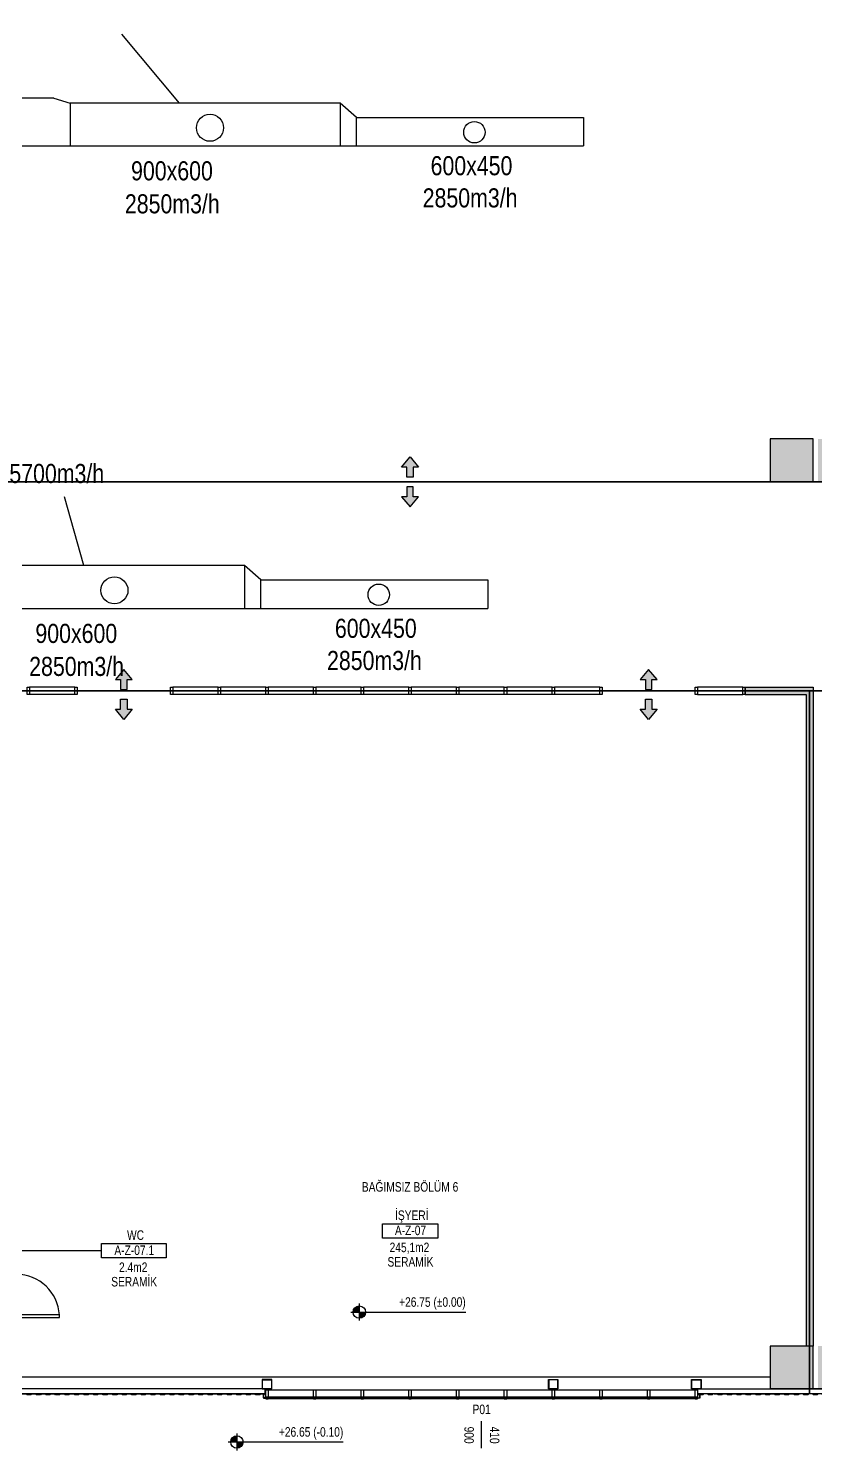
# Model space of a CAD drawing. Header units: centimetres. Extents: x 26200 to 152500, y -600 to 9300.
# Drawn here: x 59979 to 61629, y 1390 to 4369 of the extents above; entities that cross this region are included whole.
import ezdxf
from ezdxf.enums import TextEntityAlignment as Align

# ---------------------------------------------------------------- set-up
doc = ezdxf.new("R2010")
doc.units = ezdxf.units.CM
for name, color, linetype in [('A-ANNO-DIMS', 8, 'Continuous'), ('A-ANNO-IDEN', 8, 'Continuous'), ('A-ANNO-TEXT', 8, 'Continuous'), ('A-AREA', 8, 'Continuous'), ('A-DOOR', 8, 'Continuous'), ('A-ELEV-01', 8, 'Continuous'), ('A-ELEV-03', 8, 'Continuous'), ('A-GLAZ-FRME', 8, 'Continuous'), ('A-GLAZ-FULL', 8, 'Continuous'), ('A-GLAZ-SILL', 8, 'Continuous'), ('A-WALL', 8, 'Continuous'), ('A-WALL-HTCH', 8, 'Continuous'), ('A-WALL-INSL', 8, 'Continuous'), ('A-WALL-SNWPNL', 8, 'Continuous'), ('A-WALL-STEL', 8, 'Continuous'), ('MTY-DONUS-CAP', 110, 'Continuous'), ('MTY-DONUS-KANALI', 4, 'Continuous'), ('MTY-UFLEME-CAP', 21, 'Continuous'), ('MTY-UFLEME-KANALI', 20, 'Continuous'), ('S-CONC', 5, 'Continuous'), ('S-HTCH', 8, 'Continuous'), ('S-STEL', 3, 'Continuous')]:
    doc.layers.add(name, color=color, linetype=linetype)
doc.styles.add('Fields_100', font='act_simplex.shx', dxfattribs={"width": 0.8, "height": 20})
doc.styles.add('ROTAS', font='arial.ttf')

# ---------------------------------------------------------------- blocks, each defined once
blk = doc.blocks.new('Mahal kutusu_100')
at = {"color": 0}
blk.add_lwpolyline([(-58, 30), (58, 30), (58, 0), (-58, 0)], close=True, dxfattribs=at)
at = {"color": 0, "style": 'Fields_100', "width": 0.8}
for tag, p in [('MAHAL', (3.6, 37.9)), ('KOD', (0.9, 6.2)), ('ALAN', (-1.3, -29.4)), ('KAPLAMA', (0.8, -59.7))]:
    blk.add_attdef(tag, text='', height=20, dxfattribs=at).set_placement(p, align=Align.CENTER)
blk = doc.blocks.new('KAPI_100')
at = {"layer": 'A-DOOR'}
blk.add_line((5, 15), (95, 15), dxfattribs=at)
blk.add_lwpolyline([(95, 15), (95, 105), (90, 105), (90, 15)], dxfattribs=at)
for points in [[(0, 0), (5, 0), (5, 15), (0, 15)], [(95, 0), (100, 0), (100, 15), (95, 15)]]:
    blk.add_lwpolyline(points, close=True, dxfattribs=at)
blk.add_arc((95, 15), 90, 93.1847, 180, dxfattribs=at)
blk = doc.blocks.new('Mahal Kutusu_100_2')
at = {"color": 0}
blk.add_lwpolyline([(-68, 30), (68, 30), (68, 0), (-68, 0)], close=True, dxfattribs=at)
at = {"color": 0, "style": 'Fields_100', "width": 0.8}
for tag, p in [('MAHAL', (3.6, 37.9)), ('A-Z-04.1', (0.9, 6.2)), ('ALAN', (-1.3, -29.4)), ('KAPLAMA', (0.8, -59.7))]:
    blk.add_attdef(tag, text='', height=20, dxfattribs=at).set_placement(p, align=Align.CENTER)
blk = doc.blocks.new('*U41')
at = {"layer": 'A-WALL-SNWPNL'}
blk.add_lwpolyline([(50, 1), (42, 1), (40, -1), (32, -1), (30, 1), (22, 1), (20, -1), (12, -1), (10, 1), (2, 1), (0, -1), (-8, -1), (-10, 1), (-18, 1), (-20, -1), (-28, -1), (-30, 1), (-38, 1), (-40, -1), (-48, -1), (-50, 1)], dxfattribs=at)
blk = doc.blocks.new('*U42')
at = {"layer": 'A-WALL-STEL', "color": 0, "linetype": 'ByBlock', "lineweight": -2, "transparency": 16777216}
for p in [(0, 0), (100, 0), (200, 0), (300, 0), (400, 0), (500, 0), (600, 0), (700, 0)]:
    blk.add_blockref('*U41', p, dxfattribs=at)
blk = doc.blocks.new('*U23')
at = {"layer": 'A-WALL-SNWPNL'}
blk.add_lwpolyline([(50, 1), (42, 1), (40, -1), (32, -1), (30, 1), (22, 1), (20, -1), (12, -1), (10, 1), (2, 1), (0, -1), (-8, -1), (-10, 1), (-18, 1), (-20, -1), (-28, -1), (-30, 1), (-38, 1), (-40, -1), (-48, -1), (-50, 1)], dxfattribs=at)
blk = doc.blocks.new('*U24')
at = {"layer": 'A-WALL-STEL', "color": 0, "linetype": 'ByBlock', "lineweight": -2, "transparency": 16777216}
for p in [(0, 0), (100, 0), (200, 0), (300, 0), (400, 0), (500, 0)]:
    blk.add_blockref('*U23', p, dxfattribs=at)
blk = doc.blocks.new('AÇK_01')
at = {"color": 0}
blk.add_lwpolyline([(28, 0), (-28, 0)], dxfattribs=at)
at = {"color": 0, "style": 'Fields_100', "width": 0.8}
blk.add_attdef('A.Ç.K.01', text='', height=20, rotation=90, dxfattribs=at).set_placement((-53, 0), align=Align.MIDDLE_CENTER)
for tag, p in [('W', (1, 17.2)), ('H', (1, -36.3))]:
    blk.add_attdef(tag, text='', height=20, dxfattribs=at).set_placement(p, align=Align.CENTER)

msp = doc.modelspace()

# ---------------------------------------------------------------- hatches: boundary and pattern name
at = {"layer": 'A-ANNO-DIMS'}
h = msp.add_hatch(color=256, dxfattribs=at)
h.paths.add_polyline_path([(60673.1, 1692.7, 0.414214), (60660.1, 1679.7), (60673.1, 1679.7)])
h.paths.add_polyline_path([(60686.1, 1679.7), (60673.1, 1679.7), (60673.1, 1666.7, 0.414214)])
h = msp.add_hatch(color=256, dxfattribs=at)
h.paths.add_polyline_path([(60416.5, 1420.6, 0.414214), (60403.5, 1407.6), (60416.5, 1407.6)])
h.paths.add_polyline_path([(60429.5, 1407.6), (60416.5, 1407.6), (60416.5, 1394.6, 0.414214)])
at = {"layer": 'A-ANNO-TEXT'}
h = msp.add_hatch(color=256, dxfattribs=at)
h.dxf.hatch_style = 1
h.paths.add_polyline_path([(60779.5, 3470.9), (60797.2, 3449.7), (60786.2, 3449.7), (60786.2, 3428.6), (60772.7, 3428.6), (60772.7, 3449.7), (60761.8, 3449.7)])
h = msp.add_hatch(color=256, dxfattribs=at)
h.dxf.hatch_style = 1
h.paths.add_polyline_path([(60779.5, 3366.3), (60797.2, 3387.4), (60786.2, 3387.4), (60786.2, 3408.6), (60772.7, 3408.6), (60772.7, 3387.4), (60761.8, 3387.4)])
h = msp.add_hatch(color=256, dxfattribs=at)
h.dxf.hatch_style = 1
h.paths.add_polyline_path([(60179.5, 3025.9), (60161.8, 3004.7), (60172.7, 3004.7), (60172.7, 2983.6), (60186.2, 2983.6), (60186.2, 3004.7), (60197.2, 3004.7)])
h = msp.add_hatch(color=256, dxfattribs=at)
h.dxf.hatch_style = 1
h.paths.add_polyline_path([(61279.5, 3025.9), (61261.8, 3004.7), (61272.7, 3004.7), (61272.7, 2983.6), (61286.2, 2983.6), (61286.2, 3004.7), (61297.2, 3004.7)])
h = msp.add_hatch(color=256, dxfattribs=at)
h.dxf.hatch_style = 1
h.paths.add_polyline_path([(60179.5, 2921.3), (60161.8, 2942.4), (60172.7, 2942.4), (60172.7, 2963.6), (60186.2, 2963.6), (60186.2, 2942.4), (60197.2, 2942.4)])
h = msp.add_hatch(color=256, dxfattribs=at)
h.dxf.hatch_style = 1
h.paths.add_polyline_path([(61279.5, 2921.3), (61261.8, 2942.4), (61272.7, 2942.4), (61272.7, 2963.6), (61286.2, 2963.6), (61286.2, 2942.4), (61297.2, 2942.4)])
at = {"layer": 'A-WALL-HTCH'}
h = msp.add_hatch(dxfattribs=at)
h.set_pattern_fill('DASH', color=256)
h.set_pattern_definition([(0, (47244.2896, 54361.0323), (3.175, 3.175), [3.175, -3.175])])
h.paths.add_polyline_path([(61624.5, 2988.6), (61482, 2988.6), (61482, 2973.6), (61609.5, 2973.6), (61609.5, 1608.6), (61624.5, 1608.6)])
at = {"layer": 'S-HTCH'}
h = msp.add_hatch(dxfattribs=at)
h.set_pattern_fill('ANSI33', color=256)
h.set_pattern_definition([(45, (47244.2896, 5721.5606), (-4.490128, 4.490128), []), (45, (47248.78, 5721.5606), (-4.490128, 4.490128), [3.175, -1.5875])])
h.paths.add_polyline_path([(63434.5, 1518.6), (63524.5, 1518.6), (63524.5, 1608.6), (63434.5, 1608.6)])
h.paths.add_polyline_path([(63434.5, 7218.6), (63524.5, 7218.6), (63524.5, 7308.6), (63434.5, 7308.6)])
h.paths.add_polyline_path([(61634.5, 1518.6), (61724.5, 1518.6), (61724.5, 1608.6), (61634.5, 1608.6)])
h.paths.add_polyline_path([(58034.5, 1518.6), (58124.5, 1518.6), (58124.5, 1608.6), (58034.5, 1608.6)])
h.paths.add_polyline_path([(61634.5, 7218.6), (61724.5, 7218.6), (61724.5, 7308.6), (61634.5, 7308.6)])
h.paths.add_polyline_path([(58034.5, 7218.6), (58124.5, 7218.6), (58124.5, 7308.6), (58034.5, 7308.6)])
h.paths.add_polyline_path([(63434.5, 3418.6), (63524.5, 3418.6), (63524.5, 3508.6), (63434.5, 3508.6)])
h.paths.add_polyline_path([(63434.5, 5318.6), (63524.5, 5318.6), (63524.5, 5408.6), (63434.5, 5408.6)])
h.paths.add_polyline_path([(61634.5, 3418.6), (61724.5, 3418.6), (61724.5, 3508.6), (61634.5, 3508.6)])
h.paths.add_polyline_path([(58034.5, 3418.6), (58124.5, 3418.6), (58124.5, 3508.6), (58034.5, 3508.6)])
h.paths.add_polyline_path([(61634.5, 5318.6), (61724.5, 5318.6), (61724.5, 5408.6), (61634.5, 5408.6)])
h.paths.add_polyline_path([(58034.5, 5318.6), (58124.5, 5318.6), (58124.5, 5408.6), (58034.5, 5408.6)])
h.paths.add_polyline_path([(68834.5, 3418.6), (68924.5, 3418.6), (68924.5, 3508.6), (68834.5, 3508.6)])
h.paths.add_polyline_path([(68834.5, 5318.6), (68924.5, 5318.6), (68924.5, 5408.6), (68834.5, 5408.6)])
h.paths.add_polyline_path([(67034.5, 3418.6), (67124.5, 3418.6), (67124.5, 3508.6), (67034.5, 3508.6)])
h.paths.add_polyline_path([(67034.5, 5318.6), (67124.5, 5318.6), (67124.5, 5408.6), (67034.5, 5408.6)])
h.paths.add_polyline_path([(65234.5, 3418.6), (65324.5, 3418.6), (65324.5, 3508.6), (65234.5, 3508.6)])
h.paths.add_polyline_path([(65234.5, 5318.6), (65324.5, 5318.6), (65324.5, 5408.6), (65234.5, 5408.6)])
h.paths.add_polyline_path([(61534.5, 3418.6), (61624.5, 3418.6), (61624.5, 3508.6), (61534.5, 3508.6)])
h.paths.add_polyline_path([(61534.5, 5318.6), (61624.5, 5318.6), (61624.5, 5408.6), (61534.5, 5408.6)])
h.paths.add_polyline_path([(59834.5, 3418.6), (59924.5, 3418.6), (59924.5, 3508.6), (59834.5, 3508.6)])
h.paths.add_polyline_path([(59834.5, 5318.6), (59924.5, 5318.6), (59924.5, 5408.6), (59834.5, 5408.6)])
h.paths.add_polyline_path([(56234.5, 3418.6), (56324.5, 3418.6), (56324.5, 3508.6), (56234.5, 3508.6)])
h.paths.add_polyline_path([(56234.5, 5318.6), (56324.5, 5318.6), (56324.5, 5408.6), (56234.5, 5408.6)])
h.paths.add_polyline_path([(54434.5, 3418.6), (54524.5, 3418.6), (54524.5, 3508.6), (54434.5, 3508.6)])
h.paths.add_polyline_path([(54434.5, 5318.6), (54524.5, 5318.6), (54524.5, 5408.6), (54434.5, 5408.6)])
h.paths.add_polyline_path([(52634.5, 3418.6), (52724.5, 3418.6), (52724.5, 3508.6), (52634.5, 3508.6)])
h.paths.add_polyline_path([(52634.5, 5318.6), (52724.5, 5318.6), (52724.5, 5408.6), (52634.5, 5408.6)])
h.paths.add_polyline_path([(70634.5, 5318.6), (70724.5, 5318.6), (70724.5, 5408.6), (70634.5, 5408.6)])
h.paths.add_polyline_path([(70634.5, 3418.6), (70724.5, 3418.6), (70724.5, 3508.6), (70634.5, 3508.6)])
h.paths.add_polyline_path([(70634.5, 1518.6), (70724.5, 1518.6), (70724.5, 1608.6), (70634.5, 1608.6)])
h.paths.add_polyline_path([(68834.5, 1518.6), (68924.5, 1518.6), (68924.5, 1608.6), (68834.5, 1608.6)])
h.paths.add_polyline_path([(67034.5, 1518.6), (67124.5, 1518.6), (67124.5, 1608.6), (67034.5, 1608.6)])
h.paths.add_polyline_path([(65234.5, 1518.6), (65324.5, 1518.6), (65324.5, 1608.6), (65234.5, 1608.6)])
h.paths.add_polyline_path([(61534.5, 1518.6), (61624.5, 1518.6), (61624.5, 1608.6), (61534.5, 1608.6)])
h.paths.add_polyline_path([(59834.5, 1518.6), (59924.5, 1518.6), (59924.5, 1608.6), (59834.5, 1608.6)])
h.paths.add_polyline_path([(56234.5, 1518.6), (56324.5, 1518.6), (56324.5, 1608.6), (56234.5, 1608.6)])
h.paths.add_polyline_path([(54434.5, 1518.6), (54524.5, 1518.6), (54524.5, 1608.6), (54434.5, 1608.6)])
h.paths.add_polyline_path([(52634.5, 1518.6), (52724.5, 1518.6), (52724.5, 1608.6), (52634.5, 1608.6)])
h.paths.add_polyline_path([(70634.5, 7218.6), (70724.5, 7218.6), (70724.5, 7308.6), (70634.5, 7308.6)])
h.paths.add_polyline_path([(68834.5, 7218.6), (68924.5, 7218.6), (68924.5, 7308.6), (68834.5, 7308.6)])
h.paths.add_polyline_path([(67034.5, 7218.6), (67124.5, 7218.6), (67124.5, 7308.6), (67034.5, 7308.6)])
h.paths.add_polyline_path([(65234.5, 7218.6), (65324.5, 7218.6), (65324.5, 7308.6), (65234.5, 7308.6)])
h.paths.add_polyline_path([(61534.5, 7218.6), (61624.5, 7218.6), (61624.5, 7308.6), (61534.5, 7308.6)])
h.paths.add_polyline_path([(59834.5, 7218.6), (59924.5, 7218.6), (59924.5, 7308.6), (59834.5, 7308.6)])
h.paths.add_polyline_path([(56234.5, 7218.6), (56324.5, 7218.6), (56324.5, 7308.6), (56234.5, 7308.6)])
h.paths.add_polyline_path([(54434.5, 7218.6), (54524.5, 7218.6), (54524.5, 7308.6), (54434.5, 7308.6)])
h.paths.add_polyline_path([(52634.5, 7218.6), (52724.5, 7218.6), (52724.5, 7308.6), (52634.5, 7308.6)])

# ---------------------------------------------------------------- linework, layer by layer
at = {"layer": 'A-ANNO-DIMS'}
for p, q in [((60655.1, 1679.7), (60896.1, 1679.7)), ((60673.1, 1697.7), (60673.1, 1661.7)), ((60398.5, 1407.6), (60639.5, 1407.6)), ((60416.5, 1425.6), (60416.5, 1389.6))]:
    msp.add_line(p, q, dxfattribs=at)
for centre in [(60673.1, 1679.7), (60416.5, 1407.6)]:
    msp.add_circle(centre, 13, dxfattribs=at)
at = {"layer": 'A-ANNO-IDEN'}
msp.add_lwpolyline([(60132.4, 1808), (59938.6, 1808)], dxfattribs=at)
at = {"layer": 'A-ANNO-TEXT'}
for points in [[(60779.5, 3470.9), (60797.2, 3449.7), (60786.2, 3449.7), (60786.2, 3428.6), (60772.7, 3428.6), (60772.7, 3449.7), (60761.8, 3449.7)], [(60779.5, 3366.3), (60797.2, 3387.4), (60786.2, 3387.4), (60786.2, 3408.6), (60772.7, 3408.6), (60772.7, 3387.4), (60761.8, 3387.4)], [(60179.5, 3025.9), (60161.8, 3004.7), (60172.7, 3004.7), (60172.7, 2983.6), (60186.2, 2983.6), (60186.2, 3004.7), (60197.2, 3004.7)], [(61279.5, 3025.9), (61261.8, 3004.7), (61272.7, 3004.7), (61272.7, 2983.6), (61286.2, 2983.6), (61286.2, 3004.7), (61297.2, 3004.7)], [(60179.5, 2921.3), (60161.8, 2942.4), (60172.7, 2942.4), (60172.7, 2963.6), (60186.2, 2963.6), (60186.2, 2942.4), (60197.2, 2942.4)], [(61279.5, 2921.3), (61261.8, 2942.4), (61272.7, 2942.4), (61272.7, 2963.6), (61286.2, 2963.6), (61286.2, 2942.4), (61297.2, 2942.4)]]:
    msp.add_lwpolyline(points, close=True, dxfattribs=at)
at = {"layer": 'A-AREA'}
for points in [[(62587, 7318.6), (70734.5, 7318.6), (70734.5, 3418.6), (52612, 3418.6), (52612, 7318.6), (59834.5, 7318.6), (59834.5, 7053.6), (62587, 7053.6)], [(52612, 1508.6), (52612, 3418.6), (70734.5, 3418.6), (70734.5, 2981.1), (63779.5, 2981.1), (63779.2, 1508.6), (63517, 1508.6), (63517, 2981.1), (58079.5, 2981.1), (58079.5, 1508.6), (56279.5, 1508.6), (56279.5, 2981.1), (52979.5, 2981.1), (52979.5, 1508.6)], [(59879.5, 2981.1), (61617, 2981.1), (61617, 1508.6), (61382, 1508.6), (61382, 1497.6), (60477, 1497.6), (60477, 1508.6), (59879.5, 1508.6), (59879.5, 1593.6), (59812, 1593.6), (59812, 1838.6), (59947, 1838.6), (59947, 2061.1), (59879.5, 2061.1)], [(61617, 2981.1), (63517, 2981.1), (63517, 1508.6), (63182, 1508.6), (63182, 1497.6), (62277, 1497.6), (62277, 1508.6), (61617, 1508.6)]]:
    msp.add_lwpolyline(points, close=True, dxfattribs=at)
at = {"layer": 'A-ELEV-01'}
for p, q in [((59924.5, 3418.6), (61534.5, 3418.6)), ((60489.5, 1543.6), (59924.5, 1543.6)), ((60482, 1516.6), (60577, 1516.6)), ((60582, 1516.6), (60677, 1516.6)), ((60682, 1516.6), (60777, 1516.6)), ((60782, 1516.6), (60877, 1516.6)), ((60882, 1516.6), (60977, 1516.6)), ((60982, 1516.6), (61077, 1516.6)), ((61082, 1516.6), (61177, 1516.6)), ((61182, 1516.6), (61277, 1516.6)), ((61282, 1516.6), (61377, 1516.6))]:
    msp.add_line(p, q, dxfattribs=at)
at = {"layer": 'A-ELEV-01', "elevation": 0}
msp.add_lwpolyline([(61534.5, 1543.6), (60489.5, 1543.6)], dxfattribs=at)
at = {"layer": 'A-ELEV-03'}
for points in [[(59834.5, 1508.6), (60476, 1508.6)], [(60476, 1508.6), (60476, 1518.6)], [(61383, 1508.6), (61383, 1518.6)]]:
    msp.add_lwpolyline(points, dxfattribs=at)
at = {"layer": 'A-ELEV-03', "elevation": 0}
msp.add_lwpolyline([(61797, 1508.6), (61383, 1508.6)], dxfattribs=at)
at = {"layer": 'A-GLAZ-FRME'}
for points in [[(59982, 2973.6), (59977, 2973.6), (59977, 2988.6), (59982, 2988.6)], [(60082, 2973.6), (60077, 2973.6), (60077, 2988.6), (60082, 2988.6)], [(60282, 2973.6), (60277, 2973.6), (60277, 2988.6), (60282, 2988.6)], [(60382, 2973.6), (60377, 2973.6), (60377, 2988.6), (60382, 2988.6)], [(60482, 2973.6), (60477, 2973.6), (60477, 2988.6), (60482, 2988.6)], [(60582, 2973.6), (60577, 2973.6), (60577, 2988.6), (60582, 2988.6)], [(60682, 2973.6), (60677, 2973.6), (60677, 2988.6), (60682, 2988.6)], [(60782, 2973.6), (60777, 2973.6), (60777, 2988.6), (60782, 2988.6)], [(60882, 2973.6), (60877, 2973.6), (60877, 2988.6), (60882, 2988.6)], [(60982, 2973.6), (60977, 2973.6), (60977, 2988.6), (60982, 2988.6)], [(61082, 2973.6), (61077, 2973.6), (61077, 2988.6), (61082, 2988.6)], [(61182, 2973.6), (61177, 2973.6), (61177, 2988.6), (61182, 2988.6)], [(61382, 2973.6), (61377, 2973.6), (61377, 2988.6), (61382, 2988.6)], [(61482, 2973.6), (61477, 2973.6), (61477, 2988.6), (61482, 2988.6)], [(60482, 1501.6), (60477, 1501.6), (60477, 1516.6), (60482, 1516.6)], [(60477, 1497.6), (60482, 1497.6), (60482, 1499.6), (60477, 1499.6)], [(60582, 1501.6), (60577, 1501.6), (60577, 1516.6), (60582, 1516.6)], [(60577, 1497.6), (60582, 1497.6), (60582, 1499.6), (60577, 1499.6)], [(60682, 1501.6), (60677, 1501.6), (60677, 1516.6), (60682, 1516.6)], [(60677, 1497.6), (60682, 1497.6), (60682, 1499.6), (60677, 1499.6)], [(60782, 1501.6), (60777, 1501.6), (60777, 1516.6), (60782, 1516.6)], [(60777, 1497.6), (60782, 1497.6), (60782, 1499.6), (60777, 1499.6)], [(60882, 1501.6), (60877, 1501.6), (60877, 1516.6), (60882, 1516.6)], [(60877, 1497.6), (60882, 1497.6), (60882, 1499.6), (60877, 1499.6)], [(60982, 1501.6), (60977, 1501.6), (60977, 1516.6), (60982, 1516.6)], [(60977, 1497.6), (60982, 1497.6), (60982, 1499.6), (60977, 1499.6)], [(61082, 1501.6), (61077, 1501.6), (61077, 1516.6), (61082, 1516.6)], [(61077, 1497.6), (61082, 1497.6), (61082, 1499.6), (61077, 1499.6)], [(61182, 1501.6), (61177, 1501.6), (61177, 1516.6), (61182, 1516.6)], [(61177, 1497.6), (61182, 1497.6), (61182, 1499.6), (61177, 1499.6)], [(61282, 1501.6), (61277, 1501.6), (61277, 1516.6), (61282, 1516.6)], [(61277, 1497.6), (61282, 1497.6), (61282, 1499.6), (61277, 1499.6)], [(61382, 1501.6), (61377, 1501.6), (61377, 1516.6), (61382, 1516.6)], [(61377, 1497.6), (61382, 1497.6), (61382, 1499.6), (61377, 1499.6)]]:
    msp.add_lwpolyline(points, close=True, dxfattribs=at)
at = {"layer": 'A-GLAZ-FULL'}
for p, q in [((60077, 2988.6), (59982, 2988.6)), ((60377, 2988.6), (60282, 2988.6)), ((60477, 2988.6), (60382, 2988.6)), ((60577, 2988.6), (60482, 2988.6)), ((60677, 2988.6), (60582, 2988.6)), ((60777, 2988.6), (60682, 2988.6)), ((60877, 2988.6), (60782, 2988.6)), ((60977, 2988.6), (60882, 2988.6)), ((61077, 2988.6), (60982, 2988.6)), ((61177, 2988.6), (61082, 2988.6))]:
    msp.add_line(p, q, dxfattribs=at)
msp.add_lwpolyline([(61477, 2988.6), (61382, 2988.6)], dxfattribs=at)
for points in [[(60480.5, 1499.6), (60578.5, 1499.6), (60578.5, 1501.6), (60480.5, 1501.6)], [(60580.5, 1499.6), (60678.5, 1499.6), (60678.5, 1501.6), (60580.5, 1501.6)], [(60680.5, 1499.6), (60778.5, 1499.6), (60778.5, 1501.6), (60680.5, 1501.6)], [(60780.5, 1499.6), (60878.5, 1499.6), (60878.5, 1501.6), (60780.5, 1501.6)], [(60880.5, 1499.6), (60978.5, 1499.6), (60978.5, 1501.6), (60880.5, 1501.6)], [(60980.5, 1499.6), (61078.5, 1499.6), (61078.5, 1501.6), (60980.5, 1501.6)], [(61080.5, 1499.6), (61178.5, 1499.6), (61178.5, 1501.6), (61080.5, 1501.6)], [(61180.5, 1499.6), (61278.5, 1499.6), (61278.5, 1501.6), (61180.5, 1501.6)], [(61280.5, 1499.6), (61378.5, 1499.6), (61378.5, 1501.6), (61280.5, 1501.6)]]:
    msp.add_lwpolyline(points, close=True, dxfattribs=at)
at = {"layer": 'A-GLAZ-SILL'}
for p, q in [((60077, 2973.6), (59982, 2973.6)), ((60377, 2973.6), (60282, 2973.6)), ((60477, 2973.6), (60382, 2973.6)), ((60577, 2973.6), (60482, 2973.6)), ((60677, 2973.6), (60582, 2973.6)), ((60777, 2973.6), (60682, 2973.6)), ((60877, 2973.6), (60782, 2973.6)), ((60977, 2973.6), (60882, 2973.6)), ((61077, 2973.6), (60982, 2973.6)), ((61177, 2973.6), (61082, 2973.6)), ((61382, 2973.6), (61477, 2973.6))]:
    msp.add_line(p, q, dxfattribs=at)
at = {"layer": 'A-WALL'}
for p, q in [((61482, 2988.6), (61624.5, 2988.6)), ((61482, 2973.6), (61482, 2988.6)), ((61624.5, 2988.6), (61624.5, 1608.6)), ((61482, 2973.6), (61609.5, 2973.6)), ((61609.5, 2973.6), (61609.5, 1608.6)), ((61624.5, 1608.6), (61609.5, 1608.6))]:
    msp.add_line(p, q, dxfattribs=at)
msp.add_lwpolyline([(60277, 2973.6), (60277, 2988.6)], dxfattribs=at)
at = {"layer": 'A-WALL-INSL'}
msp.add_line((61417, 1508.6), (61597, 1508.6), dxfattribs=at)
at = {"layer": 'A-WALL-SNWPNL'}
for p, q in [((60476, 1518.6), (59834.5, 1518.6)), ((61383, 1518.6), (61834.5, 1518.6)), ((62276, 1518.6), (61534.5, 1518.6))]:
    msp.add_line(p, q, dxfattribs=at)
msp.add_lwpolyline([(60476, 1507.1), (60474.5, 1508.6), (60466.5, 1508.6), (60464.5, 1506.6), (60456.5, 1506.6), (60454.5, 1508.6), (60446.5, 1508.6), (60444.5, 1506.6), (60436.5, 1506.6), (60434.5, 1508.6)], dxfattribs=at)
for points in [[(60472, 1506.1), (60472, 1499.6), (60477, 1499.6), (60479.5, 1499.6), (60479.5, 1499.8), (60477, 1499.8), (60472.2, 1499.8), (60472.2, 1506.1)], [(61387, 1506.1), (61387, 1499.6), (61382, 1499.6), (61379.5, 1499.6), (61379.5, 1499.8), (61382, 1499.8), (61386.8, 1499.8), (61386.8, 1506.1)]]:
    msp.add_lwpolyline(points, close=True, dxfattribs=at)
at = {"layer": 'MTY-DONUS-CAP', "color": 1}
msp.add_lwpolyline([(60296.4, 4212.3), (60175.6, 4356.5)], dxfattribs=at)
at = {"layer": 'MTY-DONUS-KANALI', "color": 1}
for points in [[(60032.9, 4222.3), (59416.1, 4222.3)], [(60032.9, 4222.3), (60066.7, 4212.3)], [(60633, 4212.3), (60066.7, 4212.3)], [(60066.7, 4212.3), (60066.7, 4122.3)], [(60666.9, 4182.3), (60633, 4212.3)], [(60633, 4212.3), (60633, 4122.3)], [(60666.9, 4122.3), (60666.9, 4182.3)], [(60666.9, 4182.3), (61143.3, 4182.3)], [(61143.3, 4182.3), (61143.3, 4122.3)]]:
    msp.add_lwpolyline(points, dxfattribs=at)
msp.add_lwpolyline([(59386.1, 4055.3), (59386.1, 4092.3, -0.414214), (59416.1, 4122.3), (61143.3, 4122.3)], format="xyb", dxfattribs=at)
for centre, radius in [((60360.2, 4160.5), 28.4), ((60914.4, 4151.2), 22.4)]:
    msp.add_circle(centre, radius, dxfattribs=at)
at = {"layer": 'MTY-UFLEME-CAP', "color": 5}
msp.add_lwpolyline([(60095.8, 3243.3), (60055, 3387.5)], dxfattribs=at)
at = {"layer": 'MTY-UFLEME-KANALI', "color": 5}
for points in [[(60432.4, 3243.3), (59866.1, 3243.3)], [(60466.3, 3213.3), (60432.4, 3243.3)], [(60432.4, 3243.3), (60432.4, 3153.3)], [(60466.3, 3153.3), (60466.3, 3213.3)], [(60466.3, 3213.3), (60942.7, 3213.3)], [(60942.7, 3213.3), (60942.7, 3153.3)]]:
    msp.add_lwpolyline(points, dxfattribs=at)
at = {"layer": 'MTY-UFLEME-KANALI'}
msp.add_lwpolyline([(59386.1, 3153.3), (60942.7, 3153.3)], dxfattribs=at)
at = {"layer": 'MTY-UFLEME-KANALI', "color": 5}
for centre, radius in [((60159.7, 3191.5), 28.4), ((60713.9, 3182.2), 22.4)]:
    msp.add_circle(centre, radius, dxfattribs=at)
at = {"layer": 'S-CONC'}
for points in [[(61534.5, 3418.6), (61624.5, 3418.6), (61624.5, 3508.6), (61534.5, 3508.6)], [(61534.5, 1518.6), (61624.5, 1518.6), (61624.5, 1608.6), (61534.5, 1608.6)]]:
    msp.add_lwpolyline(points, close=True, dxfattribs=at)
at = {"layer": 'S-STEL'}
for points in [[(60469.5, 1518.6), (60489.5, 1518.6), (60489.5, 1538.6), (60469.5, 1538.6)], [(61370.1, 1519.2), (61370.1, 1538), (61388.9, 1538), (61388.9, 1519.2)]]:
    msp.add_lwpolyline(points, close=True, dxfattribs=at)
at = {"layer": 'S-STEL', "elevation": 0}
for points in [[(60470.1, 1538), (60488.9, 1538), (60488.9, 1519.2), (60470.1, 1519.2)], [(61069.5, 1538.6), (61089.5, 1538.6), (61089.5, 1518.6), (61069.5, 1518.6)], [(61070.1, 1519.2), (61088.9, 1519.2), (61088.9, 1538), (61070.1, 1538)]]:
    msp.add_lwpolyline(points, close=True, dxfattribs=at)
at = {"layer": 'S-STEL'}
msp.add_lwpolyline([(61369.5, 1518.6), (61369.5, 1538.6), (61389.5, 1538.6), (61389.5, 1518.6), (61369.5, 1518.6)], dxfattribs=at)

# ---------------------------------------------------------------- block references
at = {"layer": 'A-ANNO-IDEN'}
for name, p, values in [('Mahal kutusu_100', (60779.5, 1834.6), {'MAHAL': 'İŞYERİ', 'KOD': 'A-Z-07', 'ALAN': '245,1m2', 'KAPLAMA': 'SERAMİK'}), ('Mahal Kutusu_100_2', (60200.4, 1793), {'MAHAL': 'WC', 'A-Z-04.1': 'A-Z-07.1', 'ALAN': '2.4m2', 'KAPLAMA': 'SERAMİK'})]:
    msp.add_blockref(name, p, dxfattribs=at).add_auto_attribs(values)
at = {"layer": 'A-ANNO-TEXT', "rotation": 269.9999999999999}
msp.add_blockref('AÇK_01', (60929.5, 1422.9), dxfattribs=at).add_auto_attribs({'A.Ç.K.01': 'P01', 'H': '900', 'W': '410'})
at = {"layer": 'A-DOOR', "rotation": 269.9999999999999}
msp.add_blockref('KAPI_100', (59939.5, 1763.6), dxfattribs=at)
at = {"layer": 'A-WALL-STEL'}
for name, p in [('*U24', (59884.5, 1507.6)), ('*U42', (61433, 1507.6))]:
    msp.add_blockref(name, p, dxfattribs=at)

# ---------------------------------------------------------------- texts
at = {"layer": 'A-ANNO-TEXT', "char_height": 20, "style": 'Fields_100'}
for s, insert, attachment_point in [('BAĞIMSIZ BÖLÜM 6', (60779.5, 1951.9), 2), ('+26.75 (%%P0.00)', (60896.1, 1684.7), 9), ('\\pt300;+26.65 (-0.10)', (60639.5, 1412.6), 9)]:
    msp.add_mtext_dynamic_manual_height_columns(s, width=436.665, gutter_width=100, heights=[0], dxfattribs=dict(at, insert=insert, attachment_point=attachment_point))
at = {"layer": 'MTY-DONUS-CAP', "color": 1, "style": 'ROTAS', "width": 0.8}
for s, p in [('900x600', (60194.6, 4050.3)), ('600x450', (60822.5, 4061)), ('2850m3/h', (60181.7, 3981.2)), ('2850m3/h', (60805.9, 3993.6))]:
    msp.add_text(s, height=40, dxfattribs=at).set_placement(p)
at = {"layer": 'MTY-UFLEME-CAP', "color": 5, "style": 'ROTAS', "width": 0.8}
for s, p in [('5700m3/h', (59939.5, 3416.3)), ('600x450', (60621.9, 3092)), ('900x600', (59994.1, 3081.3)), ('2850m3/h', (59981.1, 3012.2)), ('2850m3/h', (60605.4, 3024.6))]:
    msp.add_text(s, height=40, dxfattribs=at).set_placement(p)

doc.saveas('drawing.dxf')
